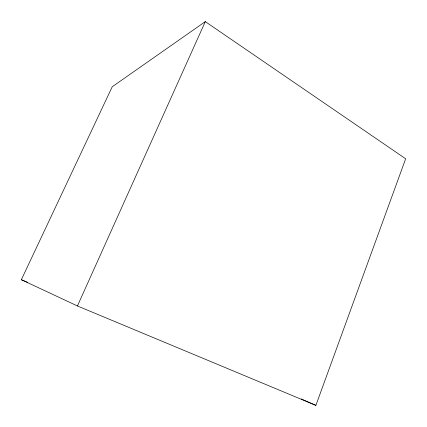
<?xml version="1.0" encoding="UTF-8"?>
<svg xmlns="http://www.w3.org/2000/svg" width="427" height="427" viewBox="0 0 427 427"><rect width="100%" height="100%" fill="white"/><g stroke="black" fill="none" stroke-linecap="round" stroke-linejoin="round"><path stroke-width="0.64" d="M315.884 405.378L405.65 158.78L205.302 21.622L112.248 86.745L21.35 279.706L77.436 305.962L315.884 405.378L301.216 398.951M77.436 305.962L205.302 21.622M21.35 279.706L27.504 282.284"/></g></svg>
